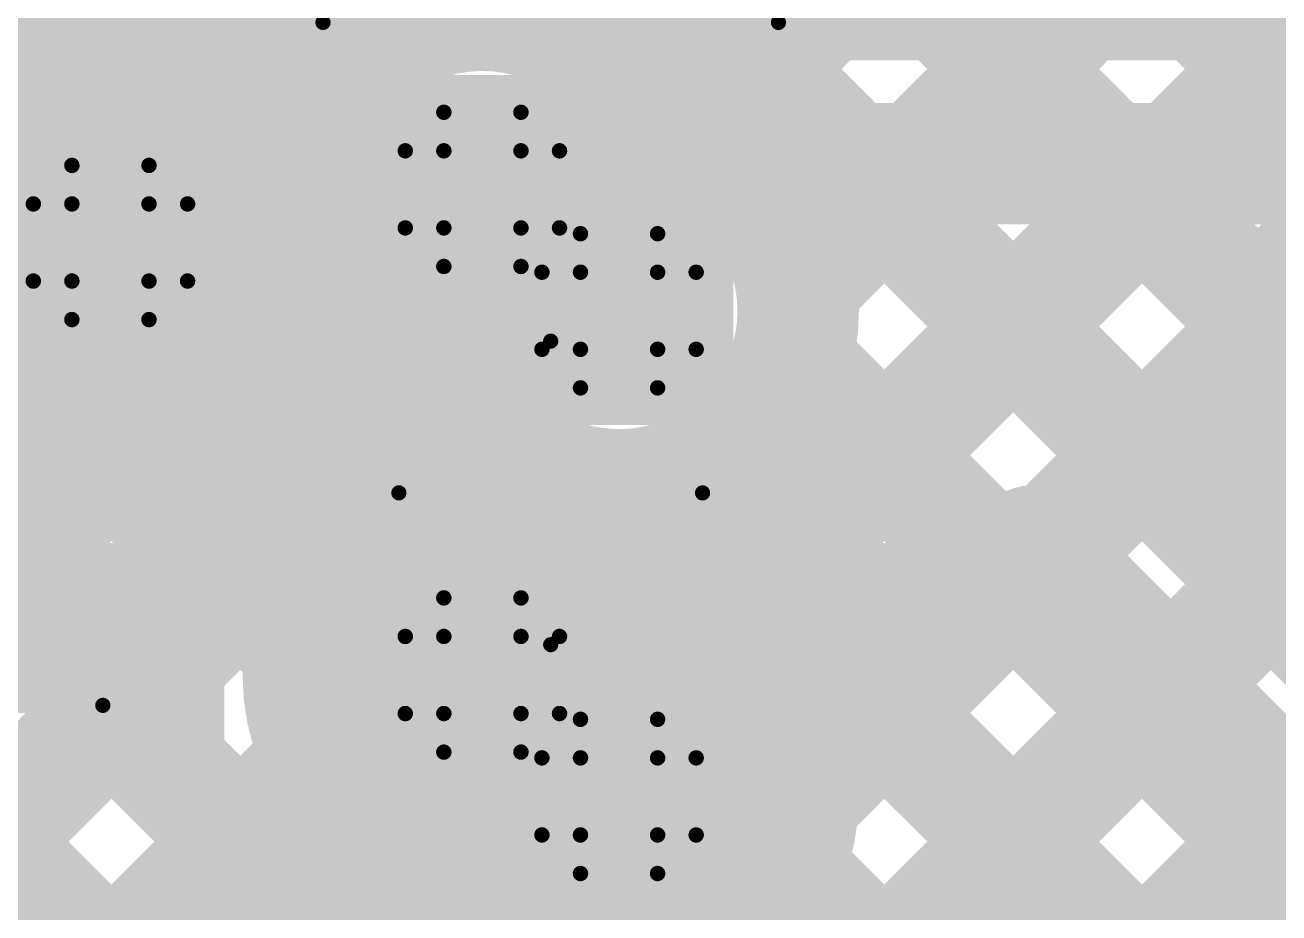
# Model space of a CAD drawing. Header units: millimetres. Extents: x 13 to 259, y -2 to 326.
# Drawn here: x 112.994 to 117.123, y 128.741 to 131.666 of the extents above; entities that cross this region are included whole.
import ezdxf

# ---------------------------------------------------------------- set-up
doc = ezdxf.new("R2010")
doc.units = ezdxf.units.MM
for name, color, linetype in [('BottomLayer', 5, 'Continuous'), ('BottomSolder', 6, 'Continuous'), ('ConnectLayer', 7, 'Continuous'), ('DrillDrawing', 1, 'Continuous'), ('Mechanical14', 56, 'Continuous'), ('Mechanical15', 56, 'Continuous'), ('MidLayer1', 16, 'Continuous'), ('MidLayer2', 76, 'Continuous'), ('MidLayer3', 90, 'Continuous'), ('MidLayer4', 156, 'Continuous'), ('MidLayer5', 130, 'Continuous'), ('MidLayer6', 216, 'Continuous'), ('MultiLayer', 9, 'Continuous'), ('TopLayer', 1, 'Continuous'), ('TopOverlay', 2, 'Continuous'), ('TopPaste', 8, 'Continuous'), ('TopSolder', 216, 'Continuous')]:
    doc.layers.add(name, color=color, linetype=linetype)

# ---------------------------------------------------------------- blocks, each defined once
blk = doc.blocks.new('INDC1608X95N_86')
at = {"layer": 'Mechanical14', "const_width": 0.1}
for points in [[(-0.8749, -0.475), (-0.8749, 0.475)], [(0.8751, 0.475), (-0.8749, 0.475)], [(0.8751, -0.475), (0.8751, 0.475)], [(0.8751, -0.475), (-0.8749, -0.475)]]:
    blk.add_lwpolyline(points, dxfattribs=at)
at = {"layer": 'Mechanical14', "const_width": 0.05}
for points in [[(-0.8999, 0.475, 1), (-0.8499, 0.475, 1)], [(-0.8999, 0.475, 1), (-0.8499, 0.475, 1)], [(0.8501, 0.475, 1), (0.9001, 0.475, 1)], [(0.8501, 0.475, 1), (0.9001, 0.475, 1)], [(-0.8999, -0.475, 1), (-0.8499, -0.475, 1)], [(-0.8999, -0.475, 1), (-0.8499, -0.475, 1)], [(0.8501, -0.475, 1), (0.9001, -0.475, 1)], [(0.8501, -0.475, 1), (0.9001, -0.475, 1)]]:
    blk.add_lwpolyline(points, format="xyb", close=True, dxfattribs=at)
at = {"layer": 'Mechanical15', "const_width": 0.05}
for points in [[(-1.55, -0.75), (-1.55, 0.75)], [(1.55, 0.75), (-1.55, 0.75)], [(1.55, -0.75), (1.55, 0.75)], [(0, -0.5), (0, 0.5)], [(0.5, 0), (-0.5, 0)], [(1.55, -0.75), (-1.55, -0.75)]]:
    blk.add_lwpolyline(points, dxfattribs=at)
at = {"layer": 'Mechanical15', "const_width": 0.025}
for points in [[(-1.5625, 0.75, 1), (-1.5375, 0.75, 1)], [(-1.5625, 0.75, 1), (-1.5375, 0.75, 1)], [(1.5375, 0.75, 1), (1.5625, 0.75, 1)], [(1.5375, 0.75, 1), (1.5625, 0.75, 1)], [(-0.0125, 0.5, 1), (0.0125, 0.5, 1)], [(-0.5125, 0, 1), (-0.4875, 0, 1)], [(0.4875, 0, 1), (0.5125, 0, 1)], [(-0.0125, -0.5, 1), (0.0125, -0.5, 1)], [(-1.5625, -0.75, 1), (-1.5375, -0.75, 1)], [(-1.5625, -0.75, 1), (-1.5375, -0.75, 1)], [(1.5375, -0.75, 1), (1.5625, -0.75, 1)], [(1.5375, -0.75, 1), (1.5625, -0.75, 1)]]:
    blk.add_lwpolyline(points, format="xyb", close=True, dxfattribs=at)
at = {"layer": 'TopLayer'}
for points in [[(-0.325, -0.5), (-0.325, 0.5), (-1.275, -0.5), (-1.275, 0.5)], [(1.275, -0.5), (1.275, 0.5), (0.325, -0.5), (0.325, 0.5)]]:
    blk.add_solid(points, dxfattribs=at)
at = {"layer": 'TopPaste'}
for points in [[(-0.325, -0.5), (-0.325, 0.5), (-1.275, -0.5), (-1.275, 0.5)], [(1.275, -0.5), (1.275, 0.5), (0.325, -0.5), (0.325, 0.5)]]:
    blk.add_solid(points, dxfattribs=at)
at = {"layer": 'TopSolder'}
for points in [[(-0.2234, -0.6016), (-0.2234, 0.6016), (-1.3766, -0.6016), (-1.3766, 0.6016)], [(1.3766, -0.6016), (1.3766, 0.6016), (0.2234, -0.6016), (0.2234, 0.6016)]]:
    blk.add_solid(points, dxfattribs=at)
blk = doc.blocks.new('CAPC3216X180N_122')
at = {"layer": 'Mechanical14', "const_width": 0.1}
for points in [[(-1.6, 0.8), (1.6, 0.8)], [(-1.6, 0.8), (-1.6, -0.8)], [(1.6, 0.8), (1.6, -0.8)], [(-1.6, -0.8), (1.6, -0.8)]]:
    blk.add_lwpolyline(points, dxfattribs=at)
at = {"layer": 'Mechanical14', "const_width": 0.05}
for points in [[(-1.625, 0.8, 1), (-1.575, 0.8, 1)], [(-1.625, 0.8, 1), (-1.575, 0.8, 1)], [(1.575, 0.8, 1), (1.625, 0.8, 1)], [(1.575, 0.8, 1), (1.625, 0.8, 1)], [(-1.625, -0.8, 1), (-1.575, -0.8, 1)], [(-1.625, -0.8, 1), (-1.575, -0.8, 1)], [(1.575, -0.8, 1), (1.625, -0.8, 1)], [(1.575, -0.8, 1), (1.625, -0.8, 1)]]:
    blk.add_lwpolyline(points, format="xyb", close=True, dxfattribs=at)
at = {"layer": 'Mechanical15', "const_width": 0.05}
for points in [[(-2.325, 1.15), (2.325, 1.15)], [(-2.325, 1.15), (-2.325, -1.15)], [(2.325, 1.15), (2.325, -1.15)], [(0, 0.5), (0, -0.5)], [(-0.5, 0), (0.5, 0)], [(-2.325, -1.15), (2.325, -1.15)]]:
    blk.add_lwpolyline(points, dxfattribs=at)
at = {"layer": 'Mechanical15'}
for points, const_width in [([(-2.3375, 1.15, 1), (-2.3125, 1.15, 1)], 0.025), ([(-2.3375, 1.15, 1), (-2.3125, 1.15, 1)], 0.025), ([(2.3125, 1.15, 1), (2.3375, 1.15, 1)], 0.025), ([(2.3125, 1.15, 1), (2.3375, 1.15, 1)], 0.025), ([(-0.0125, 0.5, 1), (0.0125, 0.5, 1)], 0.025), ([(0.35, 0, 1), (-0.35, 0, 1)], 0.05), ([(-0.5125, 0, 1), (-0.4875, 0, 1)], 0.025), ([(-0.3625, 0, 1), (-0.3375, 0, 1)], 0.025), ([(0.3375, 0, 1), (0.3625, 0, 1)], 0.025), ([(0.4875, 0, 1), (0.5125, 0, 1)], 0.025), ([(-0.0125, -0.5, 1), (0.0125, -0.5, 1)], 0.025), ([(-2.3375, -1.15, 1), (-2.3125, -1.15, 1)], 0.025), ([(-2.3375, -1.15, 1), (-2.3125, -1.15, 1)], 0.025), ([(2.3125, -1.15, 1), (2.3375, -1.15, 1)], 0.025), ([(2.3125, -1.15, 1), (2.3375, -1.15, 1)], 0.025)]:
    blk.add_lwpolyline(points, format="xyb", close=True, dxfattribs=dict(at, const_width=const_width))
at = {"layer": 'TopLayer'}
for points in [[(-0.925, -0.9), (-0.925, 0.9), (-2.075, -0.9), (-2.075, 0.9)], [(2.075, -0.9), (2.075, 0.9), (0.925, -0.9), (0.925, 0.9)]]:
    blk.add_solid(points, dxfattribs=at)
at = {"layer": 'TopOverlay', "const_width": 0.2}
for points in [[(-0.55, 0.8), (0.55, 0.8)], [(-0.55, -0.8), (0.55, -0.8)]]:
    blk.add_lwpolyline(points, dxfattribs=at)
at = {"layer": 'TopOverlay', "const_width": 0.1}
for points in [[(-0.6, 0.8, 1), (-0.5, 0.8, 1)], [(0.5, 0.8, 1), (0.6, 0.8, 1)], [(-0.6, -0.8, 1), (-0.5, -0.8, 1)], [(0.5, -0.8, 1), (0.6, -0.8, 1)]]:
    blk.add_lwpolyline(points, format="xyb", close=True, dxfattribs=at)
at = {"layer": 'TopPaste'}
for points in [[(-0.925, -0.9), (-0.925, 0.9), (-2.075, -0.9), (-2.075, 0.9)], [(2.075, -0.9), (2.075, 0.9), (0.925, -0.9), (0.925, 0.9)]]:
    blk.add_solid(points, dxfattribs=at)
at = {"layer": 'TopSolder'}
for points in [[(-0.8234, -1.0016), (-0.8234, 1.0016), (-2.1766, -1.0016), (-2.1766, 1.0016)], [(2.1766, -1.0016), (2.1766, 1.0016), (0.8234, -1.0016), (0.8234, 1.0016)]]:
    blk.add_solid(points, dxfattribs=at)

msp = doc.modelspace()

# ---------------------------------------------------------------- linework, layer by layer
at = {"layer": 'BottomLayer', "const_width": 0.25}
for points in [[(114.375, 131.125, 1), (114.625, 131.125, 1)], [(113.15, 130.95, 1), (113.4, 130.95, 1)], [(114.825, 130.725, 1), (115.075, 130.725, 1)], [(114.375, 129.525, 1), (114.625, 129.525, 1)], [(114.825, 129.125, 1), (115.075, 129.125, 1)]]:
    msp.add_lwpolyline(points, format="xyb", close=True, dxfattribs=at)
at = {"layer": 'BottomSolder', "const_width": 0.3516}
for points in [[(114.7742, 130.725, 1), (115.1258, 130.725, 1)], [(114.7742, 129.125, 1), (115.1258, 129.125, 1)]]:
    msp.add_lwpolyline(points, format="xyb", close=True, dxfattribs=at)
at = {"layer": 'ConnectLayer', "const_width": 0.4}
for points in [[(108.0156, 136.36), (112.94, 131.4356)], [(108.8642, 136.36), (113.9337, 131.2905)], [(109.7127, 136.36), (114.3718, 131.7009)], [(110.5612, 136.36), (116.2481, 130.6731)], [(111.4098, 136.36), (116.6724, 131.0974)], [(112.2583, 136.36), (117.0967, 131.5216)], [(112.6699, 131.3375), (117.6924, 136.36)], [(113.6139, 131.433), (118.5409, 136.36)], [(114.707, 131.6775), (119.3895, 136.36)], [(115.1559, 131.2779), (120.238, 136.36)], [(115.5342, 130.8077), (121.0865, 136.36)], [(114.707, 131.6775), (118.1104, 135.0809)], [(115.2231, 129.648), (120.5003, 134.9252)], [(116.1215, 128.0009), (121.3924, 133.2718)], [(115.4951, 133.1232), (121.232, 127.3863)], [(115.1559, 131.2779), (116.9029, 133.0249)], [(115.54, 129.1164), (119.2429, 132.8194)], [(115.875, 130.3), (118.2865, 132.7115)], [(115.875, 130.3), (118.2865, 132.7115)], [(115.1337, 132.636), (121.0598, 126.71)], [(109.2531, 132.577), (114.0185, 127.8116)], [(115.5342, 130.8077), (117.3017, 132.5752)], [(115.7128, 128.4407), (119.8079, 132.5359)], [(112.0904, 132.2853), (112.94, 131.4356)], [(114.6646, 132.2566), (118.3866, 128.5347)], [(117.025, 130.6863), (118.4137, 132.075)], [(117.025, 130.6015), (118.4986, 132.075)], [(112.3256, 132.05), (112.94, 131.4356)], [(113.6139, 131.433), (114.2234, 132.0425)], [(113.6139, 131.433), (114.2234, 132.0425)], [(114.707, 131.6775), (115.0795, 132.05)], [(114.8712, 132.05), (120.2212, 126.7)], [(115.1559, 131.2779), (115.928, 132.05)], [(115.2231, 129.648), (117.6251, 132.05)], [(115.5342, 130.8077), (116.7765, 132.05)], [(115.54, 129.1164), (118.4736, 132.05)], [(115.7197, 132.05), (121.0598, 126.71)], [(116.5683, 132.05), (118.0746, 130.5436)], [(114.078, 131.9946), (114.3718, 131.7009)], [(114.0781, 131.9946), (114.3718, 131.7009)], [(112.6699, 131.3375), (113.2351, 131.9027)], [(112.6699, 131.3375), (113.2351, 131.9027)], [(113.326, 131.8982), (113.9337, 131.2905)], [(113.326, 131.8982), (113.9337, 131.2904)], [(110.43, 131.4), (113.3165, 128.5136)], [(115.2231, 129.648), (116.785, 131.21)], [(115.2994, 131.21), (127.6264, 131.21)], [(115.2994, 131.21), (115.3672, 131.1422)], [(115.5342, 130.8077), (115.9365, 131.21)], [(115.54, 129.1164), (117.6336, 131.21)], [(115.7112, 131.21), (118.3866, 128.5347)], [(115.7128, 128.4407), (118.4821, 131.21)], [(116.1215, 128.0009), (119.3306, 131.21)], [(116.5598, 131.21), (121.0598, 126.71)], [(113.8509, 130.8214), (113.9475, 130.9181)], [(113.8509, 130.8214), (113.9475, 130.9181)], [(113.8509, 130.8214), (113.9475, 130.9181)], [(115.1932, 127.9211), (118.1196, 130.8475)], [(117.1482, 129.8761), (118.1196, 130.8475)], [(117.0542, 130.7155), (121.0598, 126.71)], [(117.025, 129.9993), (117.025, 130.6863)], [(113.7607, 130.615), (114.2968, 130.0789)], [(113.7607, 130.615), (114.2968, 130.0789)], [(113.7607, 130.615), (114.0756, 130.3)], [(115.5156, 130.5571), (118.0707, 128.002)], [(115.5156, 130.5571), (119.1623, 126.9104)], [(115.5156, 130.5571), (115.7727, 130.3)], [(115.5156, 130.5571), (118.0707, 128.002)], [(109.9484, 126.0704), (114.3971, 130.5192)], [(112.3739, 128.4959), (114.3971, 130.5191)], [(113.6944, 130.535), (114.3057, 130.535)], [(113.8406, 130.535), (114.2968, 130.0789)], [(114.178, 130.3), (114.3971, 130.5192)], [(114.3057, 130.535), (114.5329, 130.3078)], [(109.968, 126.09), (114.3593, 130.4813)], [(109.8014, 126.7719), (113.4036, 130.3742)], [(109.8014, 126.7719), (113.4037, 130.3742)], [(109.8014, 126.7719), (113.4036, 130.3742)], [(113.1547, 130.3724), (113.9163, 129.6108)], [(113.1547, 130.3724), (113.9163, 129.6108)], [(113.1547, 130.3724), (113.2271, 130.3)], [(113.1547, 130.3724), (113.9163, 129.6108)], [(113.3295, 130.3), (113.4036, 130.3742)], [(112.3121, 130.3665), (114.2991, 128.3795)], [(112.3121, 130.3665), (114.2991, 128.3795)], [(111.1, 130.3), (114.5408, 130.3)], [(115.3593, 130.3), (115.875, 130.3)], [(112.394, 130.2846), (114.2991, 128.3795)], [(114.774, 130.0475), (114.8673, 130.1408)], [(114.774, 130.0475), (114.8673, 130.1408)], [(114.7741, 130.0475), (114.8674, 130.1408)], [(114.8207, 126.7), (118.2811, 130.1605)], [(115.0756, 130.1485), (118.5877, 126.6365)], [(115.0756, 130.1485), (118.5241, 126.7)], [(115.0756, 130.1485), (118.5877, 126.6365)], [(117.025, 129.9993), (118.4737, 128.5507)], [(114.8398, 128.4163), (116.3421, 129.9185)], [(116.3106, 129.95), (118.0918, 128.1688)], [(111.9245, 129.9055), (113.9689, 127.8611)], [(116.2022, 129.8704), (118.0707, 128.0019)], [(111.1, 129.76), (114.5408, 129.76)], [(112.07, 129.76), (113.3165, 128.5136)], [(112.3739, 128.4959), (113.638, 129.76)], [(112.9186, 129.76), (114.2991, 128.3795)], [(113.2405, 128.514), (114.4865, 129.76)], [(113.7671, 129.76), (115.1848, 128.3423)], [(113.7893, 128.2142), (115.3356, 129.7605)], [(114.611, 129.7646), (118.945, 125.4306)], [(115.3593, 129.76), (115.875, 129.76)], [(115.4641, 129.76), (118.5877, 126.6365)], [(115.7128, 128.4407), (116.7664, 129.4943)], [(115.7128, 128.4407), (116.7664, 129.4943)], [(111.5873, 126.8608), (113.9775, 129.251)], [(111.5873, 126.8608), (113.9775, 129.251)], [(113.2405, 128.514), (113.9775, 129.251)], [(116.1215, 128.0008), (117.1906, 129.07)], [(115.4895, 128.8861), (123.5362, 120.8395)], [(115.4895, 128.8861), (117.6756, 126.7)], [(115.4895, 128.8861), (123.5362, 120.8395)], [(112.2831, 126.708), (114.427, 128.852)], [(112.2831, 126.708), (114.427, 128.852)], [(113.7893, 128.2142), (114.427, 128.852)]]:
    msp.add_lwpolyline(points, dxfattribs=at)
for points in [[(114.3879, 130.5458, -1.756022), (115.0622, 131.3043)], [(114.3879, 130.5458, -1.756022), (115.0622, 131.3043)], [(114.3879, 130.5458, -1.756022), (115.0622, 131.3043)], [(112.75, 131.2192, -0.787291), (113.865, 130.95)], [(112.75, 131.2192, -0.787291), (113.865, 130.95)], [(112.75, 131.2192, -0.787291), (113.865, 130.95)], [(115.0622, 131.3043, -0.359263), (115.54, 130.725)], [(115.0622, 131.3043, -0.359263), (115.54, 130.725)], [(115.0622, 131.3043, -0.359263), (115.54, 130.725)], [(115.3672, 131.1422, -0.198912), (115.54, 130.725)], [(115.3672, 131.1422, -0.198912), (115.54, 130.725)], [(113.865, 130.95, -0.787291), (112.75, 130.6808)], [(113.865, 130.95, -0.787291), (112.75, 130.6808)], [(113.865, 130.95, -0.787291), (112.75, 130.6808)], [(115.54, 130.725, -0.856448), (114.3879, 130.5458)], [(115.54, 130.725, -0.856448), (114.3879, 130.5458)], [(115.54, 130.725, -0.668179), (114.5329, 130.3078)], [(115.54, 130.725, -0.668179), (114.5329, 130.3078)], [(115.54, 130.725, -0.203826), (115.3593, 130.3)], [(113.6922, 130.5328, -0.508714), (112.75, 130.6808)], [(113.6922, 130.5328, -0.508714), (112.75, 130.6808)], [(114.5408, 130.3, -0.124537), (114.3879, 130.5458)], [(114.3879, 128.9458, -1.756022), (115.0622, 129.7043)], [(114.3879, 128.9458, -1.756022), (115.0622, 129.7043)], [(114.3879, 128.9458, -1.756022), (115.0622, 129.7043)], [(114.95, 129.9477, -0.218377), (114.5408, 129.76)], [(114.95, 129.9477, -0.218377), (114.5408, 129.76)], [(115.3593, 129.76, -0.218377), (114.95, 129.9477)], [(115.3593, 129.76, -0.218377), (114.95, 129.9477)], [(116.2578, 129.9191, -0.199574), (115.875, 129.76)], [(116.2569, 129.9182, -0.198912), (115.875, 129.76)], [(115.0622, 129.7043, -0.359263), (115.54, 129.125)], [(115.0622, 129.7043, -0.359263), (115.54, 129.125)], [(115.0622, 129.7043, -0.359263), (115.54, 129.125)], [(115.54, 129.125, -0.856448), (114.3879, 128.9458)], [(115.54, 129.125, -0.856448), (114.3879, 128.9458)], [(115.54, 129.125, -0.856448), (114.3879, 128.9458)]]:
    msp.add_lwpolyline(points, format="xyb", dxfattribs=at)
at = {"layer": 'ConnectLayer', "const_width": 0.2}
for points in [[(114.2718, 131.7009, 1), (114.4718, 131.7009, 1)], [(114.2718, 131.7009, 1), (114.4718, 131.7009, 1)], [(114.2718, 131.7009, 1), (114.4718, 131.7009, 1)], [(114.607, 131.6775, 1), (114.807, 131.6775, 1)], [(114.607, 131.6775, 1), (114.807, 131.6775, 1)], [(114.607, 131.6775, 1), (114.807, 131.6775, 1)], [(116.9967, 131.5216, 1), (117.1967, 131.5216, 1)], [(112.84, 131.4356, 1), (113.04, 131.4356, 1)], [(112.84, 131.4356, 1), (113.04, 131.4356, 1)], [(112.84, 131.4356, 1), (113.04, 131.4356, 1)], [(113.5139, 131.433, 1), (113.7139, 131.433, 1)], [(113.5139, 131.433, 1), (113.7139, 131.433, 1)], [(113.5139, 131.433, 1), (113.7139, 131.433, 1)], [(113.8337, 131.2905, 1), (114.0337, 131.2905, 1)], [(113.8337, 131.2905, 1), (114.0337, 131.2905, 1)], [(113.8337, 131.2904, 1), (114.0337, 131.2904, 1)], [(114.9622, 131.3043, 1), (115.1622, 131.3043, 1)], [(114.9622, 131.3043, 1), (115.1622, 131.3043, 1)], [(114.9622, 131.3043, 1), (115.1622, 131.3043, 1)], [(114.9622, 131.3043, 1), (115.1622, 131.3043, 1)], [(114.9622, 131.3043, 1), (115.1622, 131.3043, 1)], [(114.9622, 131.3043, 1), (115.1622, 131.3043, 1)], [(115.0559, 131.2779, 1), (115.2559, 131.2779, 1)], [(115.0559, 131.2779, 1), (115.2559, 131.2779, 1)], [(115.0559, 131.2779, 1), (115.2559, 131.2779, 1)], [(115.1994, 131.21, 1), (115.3994, 131.21, 1)], [(115.1994, 131.21, 1), (115.3994, 131.21, 1)], [(115.6112, 131.21, 1), (115.8112, 131.21, 1)], [(115.8365, 131.21, 1), (116.0365, 131.21, 1)], [(116.4598, 131.21, 1), (116.6598, 131.21, 1)], [(116.685, 131.21, 1), (116.885, 131.21, 1)], [(115.2672, 131.1422, 1), (115.4672, 131.1422, 1)], [(115.2672, 131.1422, 1), (115.4672, 131.1422, 1)], [(115.2672, 131.1422, 1), (115.4672, 131.1422, 1)], [(116.5724, 131.0974, 1), (116.7724, 131.0974, 1)], [(113.765, 130.95, 1), (113.965, 130.95, 1)], [(113.765, 130.95, 1), (113.965, 130.95, 1)], [(113.765, 130.95, 1), (113.965, 130.95, 1)], [(113.765, 130.95, 1), (113.965, 130.95, 1)], [(113.765, 130.95, 1), (113.965, 130.95, 1)], [(113.765, 130.95, 1), (113.965, 130.95, 1)], [(113.8475, 130.9181, 1), (114.0475, 130.9181, 1)], [(113.8475, 130.9181, 1), (114.0475, 130.9181, 1)], [(113.8475, 130.9181, 1), (114.0475, 130.9181, 1)], [(113.7509, 130.8214, 1), (113.9509, 130.8214, 1)], [(113.7509, 130.8214, 1), (113.9509, 130.8214, 1)], [(113.7509, 130.8214, 1), (113.9509, 130.8214, 1)], [(115.4342, 130.8077, 1), (115.6342, 130.8077, 1)], [(115.4342, 130.8077, 1), (115.6342, 130.8077, 1)], [(115.4342, 130.8077, 1), (115.6342, 130.8077, 1)], [(115.4342, 130.8077, 1), (115.6342, 130.8077, 1)], [(115.44, 130.725, 1), (115.64, 130.725, 1)], [(115.44, 130.725, 1), (115.64, 130.725, 1)], [(115.44, 130.725, 1), (115.64, 130.725, 1)], [(115.44, 130.725, 1), (115.64, 130.725, 1)], [(115.44, 130.725, 1), (115.64, 130.725, 1)], [(115.44, 130.725, 1), (115.64, 130.725, 1)], [(115.44, 130.725, 1), (115.64, 130.725, 1)], [(115.44, 130.725, 1), (115.64, 130.725, 1)], [(115.44, 130.725, 1), (115.64, 130.725, 1)], [(115.44, 130.725, 1), (115.64, 130.725, 1)], [(116.9542, 130.7155, 1), (117.1542, 130.7155, 1)], [(116.1481, 130.6731, 1), (116.3481, 130.6731, 1)], [(116.925, 130.6863, 1), (117.125, 130.6863, 1)], [(116.925, 130.6863, 1), (117.125, 130.6863, 1)], [(113.6607, 130.615, 1), (113.8607, 130.615, 1)], [(113.6607, 130.615, 1), (113.8607, 130.615, 1)], [(113.6607, 130.615, 1), (113.8607, 130.615, 1)], [(116.925, 130.6015, 1), (117.125, 130.6015, 1)], [(114.2879, 130.5458, 1), (114.4879, 130.5458, 1)], [(114.2879, 130.5458, 1), (114.4879, 130.5458, 1)], [(114.2879, 130.5458, 1), (114.4879, 130.5458, 1)], [(114.2879, 130.5458, 1), (114.4879, 130.5458, 1)], [(114.2879, 130.5458, 1), (114.4879, 130.5458, 1)], [(114.2879, 130.5458, 1), (114.4879, 130.5458, 1)], [(115.4156, 130.5571, 1), (115.6156, 130.5571, 1)], [(115.4156, 130.5571, 1), (115.6156, 130.5571, 1)], [(115.4156, 130.5571, 1), (115.6156, 130.5571, 1)], [(115.4156, 130.5571, 1), (115.6156, 130.5571, 1)], [(113.5922, 130.5328, 1), (113.7922, 130.5328, 1)], [(113.5922, 130.5328, 1), (113.7922, 130.5328, 1)], [(113.5944, 130.535, 1), (113.7944, 130.535, 1)], [(113.7406, 130.535, 1), (113.9406, 130.535, 1)], [(114.2057, 130.535, 1), (114.4057, 130.535, 1)], [(114.2057, 130.535, 1), (114.4057, 130.535, 1)], [(114.2971, 130.5192, 1), (114.4971, 130.5192, 1)], [(114.2971, 130.5192, 1), (114.4971, 130.5192, 1)], [(114.2971, 130.5191, 1), (114.4971, 130.5191, 1)], [(114.2593, 130.4813, 1), (114.4593, 130.4813, 1)], [(113.0547, 130.3724, 1), (113.2547, 130.3724, 1)], [(113.0547, 130.3724, 1), (113.2547, 130.3724, 1)], [(113.0547, 130.3724, 1), (113.2547, 130.3724, 1)], [(113.0547, 130.3724, 1), (113.2547, 130.3724, 1)], [(113.3036, 130.3742, 1), (113.5036, 130.3742, 1)], [(113.3036, 130.3742, 1), (113.5036, 130.3742, 1)], [(113.3036, 130.3742, 1), (113.5036, 130.3742, 1)], [(113.3037, 130.3742, 1), (113.5037, 130.3742, 1)], [(113.1271, 130.3, 1), (113.3271, 130.3, 1)], [(113.2295, 130.3, 1), (113.4295, 130.3, 1)], [(113.9756, 130.3, 1), (114.1756, 130.3, 1)], [(114.078, 130.3, 1), (114.278, 130.3, 1)], [(114.4329, 130.3078, 1), (114.6329, 130.3078, 1)], [(114.4329, 130.3078, 1), (114.6329, 130.3078, 1)], [(114.4329, 130.3078, 1), (114.6329, 130.3078, 1)], [(114.4408, 130.3, 1), (114.6408, 130.3, 1)], [(114.4408, 130.3, 1), (114.6408, 130.3, 1)], [(115.2593, 130.3, 1), (115.4593, 130.3, 1)], [(115.2593, 130.3, 1), (115.4593, 130.3, 1)], [(115.6727, 130.3, 1), (115.8727, 130.3, 1)], [(115.775, 130.3, 1), (115.975, 130.3, 1)], [(115.775, 130.3, 1), (115.975, 130.3, 1)], [(115.775, 130.3, 1), (115.975, 130.3, 1)], [(114.7673, 130.1408, 1), (114.9673, 130.1408, 1)], [(114.7673, 130.1408, 1), (114.9673, 130.1408, 1)], [(114.7674, 130.1408, 1), (114.9674, 130.1408, 1)], [(114.9756, 130.1485, 1), (115.1756, 130.1485, 1)], [(114.9756, 130.1485, 1), (115.1756, 130.1485, 1)], [(114.9756, 130.1485, 1), (115.1756, 130.1485, 1)], [(114.1968, 130.0789, 1), (114.3968, 130.0789, 1)], [(114.1968, 130.0789, 1), (114.3968, 130.0789, 1)], [(114.1968, 130.0789, 1), (114.3968, 130.0789, 1)], [(114.674, 130.0475, 1), (114.874, 130.0475, 1)], [(114.674, 130.0475, 1), (114.874, 130.0475, 1)], [(114.6741, 130.0475, 1), (114.8741, 130.0475, 1)], [(116.925, 129.9993, 1), (117.125, 129.9993, 1)], [(116.925, 129.9993, 1), (117.125, 129.9993, 1)], [(114.85, 129.9477, 1), (115.05, 129.9477, 1)], [(114.85, 129.9477, 1), (115.05, 129.9477, 1)], [(114.85, 129.9477, 1), (115.05, 129.9477, 1)], [(114.85, 129.9477, 1), (115.05, 129.9477, 1)], [(116.1569, 129.9182, 1), (116.3569, 129.9182, 1)], [(116.1578, 129.9191, 1), (116.3578, 129.9191, 1)], [(116.2106, 129.95, 1), (116.4106, 129.95, 1)], [(116.2421, 129.9185, 1), (116.4421, 129.9185, 1)], [(117.0482, 129.8761, 1), (117.2482, 129.8761, 1)], [(116.1022, 129.8704, 1), (116.3022, 129.8704, 1)], [(112.8186, 129.76, 1), (113.0186, 129.76, 1)], [(113.538, 129.76, 1), (113.738, 129.76, 1)], [(113.6671, 129.76, 1), (113.8671, 129.76, 1)], [(114.3865, 129.76, 1), (114.5865, 129.76, 1)], [(114.4408, 129.76, 1), (114.6408, 129.76, 1)], [(114.4408, 129.76, 1), (114.6408, 129.76, 1)], [(114.4408, 129.76, 1), (114.6408, 129.76, 1)], [(114.511, 129.7646, 1), (114.711, 129.7646, 1)], [(115.2356, 129.7605, 1), (115.4356, 129.7605, 1)], [(115.2593, 129.76, 1), (115.4593, 129.76, 1)], [(115.2593, 129.76, 1), (115.4593, 129.76, 1)], [(115.2593, 129.76, 1), (115.4593, 129.76, 1)], [(115.3641, 129.76, 1), (115.5641, 129.76, 1)], [(115.775, 129.76, 1), (115.975, 129.76, 1)], [(115.775, 129.76, 1), (115.975, 129.76, 1)], [(115.775, 129.76, 1), (115.975, 129.76, 1)], [(114.9622, 129.7043, 1), (115.1622, 129.7043, 1)], [(114.9622, 129.7043, 1), (115.1622, 129.7043, 1)], [(114.9622, 129.7043, 1), (115.1622, 129.7043, 1)], [(114.9622, 129.7043, 1), (115.1622, 129.7043, 1)], [(114.9622, 129.7043, 1), (115.1622, 129.7043, 1)], [(114.9622, 129.7043, 1), (115.1622, 129.7043, 1)], [(115.1231, 129.648, 1), (115.3231, 129.648, 1)], [(115.1231, 129.648, 1), (115.3231, 129.648, 1)], [(115.1231, 129.648, 1), (115.3231, 129.648, 1)], [(113.8163, 129.6108, 1), (114.0163, 129.6108, 1)], [(113.8163, 129.6108, 1), (114.0163, 129.6108, 1)], [(113.8163, 129.6108, 1), (114.0163, 129.6108, 1)], [(116.6664, 129.4943, 1), (116.8664, 129.4943, 1)], [(116.6664, 129.4943, 1), (116.8664, 129.4943, 1)], [(113.8775, 129.251, 1), (114.0775, 129.251, 1)], [(113.8775, 129.251, 1), (114.0775, 129.251, 1)], [(113.8775, 129.251, 1), (114.0775, 129.251, 1)], [(115.44, 129.125, 1), (115.64, 129.125, 1)], [(115.44, 129.125, 1), (115.64, 129.125, 1)], [(115.44, 129.125, 1), (115.64, 129.125, 1)], [(115.44, 129.125, 1), (115.64, 129.125, 1)], [(115.44, 129.125, 1), (115.64, 129.125, 1)], [(115.44, 129.125, 1), (115.64, 129.125, 1)], [(115.44, 129.1164, 1), (115.64, 129.1164, 1)], [(115.44, 129.1164, 1), (115.64, 129.1164, 1)], [(115.44, 129.1164, 1), (115.64, 129.1164, 1)], [(117.0906, 129.07, 1), (117.2906, 129.07, 1)], [(114.2879, 128.9458, 1), (114.4879, 128.9458, 1)], [(114.2879, 128.9458, 1), (114.4879, 128.9458, 1)], [(114.2879, 128.9458, 1), (114.4879, 128.9458, 1)], [(114.2879, 128.9458, 1), (114.4879, 128.9458, 1)], [(114.2879, 128.9458, 1), (114.4879, 128.9458, 1)], [(114.2879, 128.9458, 1), (114.4879, 128.9458, 1)], [(115.3895, 128.8861, 1), (115.5895, 128.8861, 1)], [(115.3895, 128.8861, 1), (115.5895, 128.8861, 1)], [(115.3895, 128.8861, 1), (115.5895, 128.8861, 1)], [(114.327, 128.852, 1), (114.527, 128.852, 1)], [(114.327, 128.852, 1), (114.527, 128.852, 1)], [(114.327, 128.852, 1), (114.527, 128.852, 1)]]:
    msp.add_lwpolyline(points, format="xyb", close=True, dxfattribs=at)
at = {"layer": 'DrillDrawing', "const_width": 0.0508}
for points in [[(114.373, 131.252), (114.373, 131.379)], [(114.373, 131.379), (114.627, 131.379)], [(114.627, 131.252), (114.627, 131.379)], [(114.246, 130.998), (114.246, 131.252)], [(114.246, 131.252), (114.373, 131.252)], [(114.627, 131.252), (114.754, 131.252)], [(114.754, 130.998), (114.754, 131.252)], [(113.148, 131.077), (113.148, 131.204)], [(113.148, 131.204), (113.402, 131.204)], [(113.402, 131.077), (113.402, 131.204)], [(113.021, 130.823), (113.021, 131.077)], [(113.021, 131.077), (113.148, 131.077)], [(113.402, 131.077), (113.529, 131.077)], [(113.529, 130.823), (113.529, 131.077)], [(114.246, 130.998), (114.373, 130.998)], [(114.373, 130.871), (114.373, 130.998)], [(114.627, 130.998), (114.754, 130.998)], [(114.627, 130.871), (114.627, 130.998)], [(114.823, 130.852), (114.823, 130.979)], [(114.823, 130.979), (115.077, 130.979)], [(115.077, 130.852), (115.077, 130.979)], [(114.373, 130.871), (114.627, 130.871)], [(114.696, 130.598), (114.696, 130.852)], [(114.696, 130.852), (114.823, 130.852)], [(115.077, 130.852), (115.204, 130.852)], [(115.204, 130.598), (115.204, 130.852)], [(113.021, 130.823), (113.148, 130.823)], [(113.148, 130.696), (113.148, 130.823)], [(113.402, 130.823), (113.529, 130.823)], [(113.402, 130.696), (113.402, 130.823)], [(113.148, 130.696), (113.402, 130.696)], [(114.696, 130.598), (114.823, 130.598)], [(114.823, 130.471), (114.823, 130.598)], [(115.077, 130.598), (115.204, 130.598)], [(115.077, 130.471), (115.077, 130.598)], [(114.823, 130.471), (115.077, 130.471)], [(114.373, 129.652), (114.373, 129.779)], [(114.373, 129.779), (114.627, 129.779)], [(114.627, 129.652), (114.627, 129.779)], [(114.246, 129.398), (114.246, 129.652)], [(114.246, 129.652), (114.373, 129.652)], [(114.627, 129.652), (114.754, 129.652)], [(114.754, 129.398), (114.754, 129.652)], [(114.246, 129.398), (114.373, 129.398)], [(114.373, 129.271), (114.373, 129.398)], [(114.627, 129.398), (114.754, 129.398)], [(114.627, 129.271), (114.627, 129.398)], [(114.823, 129.252), (114.823, 129.379)], [(114.823, 129.379), (115.077, 129.379)], [(115.077, 129.252), (115.077, 129.379)], [(114.373, 129.271), (114.627, 129.271)], [(114.696, 128.998), (114.696, 129.252)], [(114.696, 129.252), (114.823, 129.252)], [(115.077, 129.252), (115.204, 129.252)], [(115.204, 128.998), (115.204, 129.252)], [(114.696, 128.998), (114.823, 128.998)], [(114.823, 128.871), (114.823, 128.998)], [(115.077, 128.998), (115.204, 128.998)], [(115.077, 128.871), (115.077, 128.998)], [(114.823, 128.871), (115.077, 128.871)]]:
    msp.add_lwpolyline(points, dxfattribs=at)
at = {"layer": 'DrillDrawing', "const_width": 0.0254}
for points in [[(114.3603, 131.379, 1), (114.3857, 131.379, 1)], [(114.3603, 131.379, 1), (114.3857, 131.379, 1)], [(114.6143, 131.379, 1), (114.6397, 131.379, 1)], [(114.6143, 131.379, 1), (114.6397, 131.379, 1)], [(114.2333, 131.252, 1), (114.2587, 131.252, 1)], [(114.2333, 131.252, 1), (114.2587, 131.252, 1)], [(114.3603, 131.252, 1), (114.3857, 131.252, 1)], [(114.3603, 131.252, 1), (114.3857, 131.252, 1)], [(114.6143, 131.252, 1), (114.6397, 131.252, 1)], [(114.6143, 131.252, 1), (114.6397, 131.252, 1)], [(114.7413, 131.252, 1), (114.7667, 131.252, 1)], [(114.7413, 131.252, 1), (114.7667, 131.252, 1)], [(113.1353, 131.204, 1), (113.1607, 131.204, 1)], [(113.1353, 131.204, 1), (113.1607, 131.204, 1)], [(113.3893, 131.204, 1), (113.4147, 131.204, 1)], [(113.3893, 131.204, 1), (113.4147, 131.204, 1)], [(113.0083, 131.077, 1), (113.0337, 131.077, 1)], [(113.0083, 131.077, 1), (113.0337, 131.077, 1)], [(113.1353, 131.077, 1), (113.1607, 131.077, 1)], [(113.1353, 131.077, 1), (113.1607, 131.077, 1)], [(113.3893, 131.077, 1), (113.4147, 131.077, 1)], [(113.3893, 131.077, 1), (113.4147, 131.077, 1)], [(113.5163, 131.077, 1), (113.5417, 131.077, 1)], [(113.5163, 131.077, 1), (113.5417, 131.077, 1)], [(114.2333, 130.998, 1), (114.2587, 130.998, 1)], [(114.2333, 130.998, 1), (114.2587, 130.998, 1)], [(114.3603, 130.998, 1), (114.3857, 130.998, 1)], [(114.3603, 130.998, 1), (114.3857, 130.998, 1)], [(114.6143, 130.998, 1), (114.6397, 130.998, 1)], [(114.6143, 130.998, 1), (114.6397, 130.998, 1)], [(114.7413, 130.998, 1), (114.7667, 130.998, 1)], [(114.7413, 130.998, 1), (114.7667, 130.998, 1)], [(114.8103, 130.979, 1), (114.8357, 130.979, 1)], [(114.8103, 130.979, 1), (114.8357, 130.979, 1)], [(115.0643, 130.979, 1), (115.0897, 130.979, 1)], [(115.0643, 130.979, 1), (115.0897, 130.979, 1)], [(114.3603, 130.871, 1), (114.3857, 130.871, 1)], [(114.3603, 130.871, 1), (114.3857, 130.871, 1)], [(114.6143, 130.871, 1), (114.6397, 130.871, 1)], [(114.6143, 130.871, 1), (114.6397, 130.871, 1)], [(114.6833, 130.852, 1), (114.7087, 130.852, 1)], [(114.6833, 130.852, 1), (114.7087, 130.852, 1)], [(114.8103, 130.852, 1), (114.8357, 130.852, 1)], [(114.8103, 130.852, 1), (114.8357, 130.852, 1)], [(115.0643, 130.852, 1), (115.0897, 130.852, 1)], [(115.0643, 130.852, 1), (115.0897, 130.852, 1)], [(115.1913, 130.852, 1), (115.2167, 130.852, 1)], [(115.1913, 130.852, 1), (115.2167, 130.852, 1)], [(113.0083, 130.823, 1), (113.0337, 130.823, 1)], [(113.0083, 130.823, 1), (113.0337, 130.823, 1)], [(113.1353, 130.823, 1), (113.1607, 130.823, 1)], [(113.1353, 130.823, 1), (113.1607, 130.823, 1)], [(113.3893, 130.823, 1), (113.4147, 130.823, 1)], [(113.3893, 130.823, 1), (113.4147, 130.823, 1)], [(113.5163, 130.823, 1), (113.5417, 130.823, 1)], [(113.5163, 130.823, 1), (113.5417, 130.823, 1)], [(113.1353, 130.696, 1), (113.1607, 130.696, 1)], [(113.1353, 130.696, 1), (113.1607, 130.696, 1)], [(113.3893, 130.696, 1), (113.4147, 130.696, 1)], [(113.3893, 130.696, 1), (113.4147, 130.696, 1)], [(114.6833, 130.598, 1), (114.7087, 130.598, 1)], [(114.6833, 130.598, 1), (114.7087, 130.598, 1)], [(114.8103, 130.598, 1), (114.8357, 130.598, 1)], [(114.8103, 130.598, 1), (114.8357, 130.598, 1)], [(115.0643, 130.598, 1), (115.0897, 130.598, 1)], [(115.0643, 130.598, 1), (115.0897, 130.598, 1)], [(115.1913, 130.598, 1), (115.2167, 130.598, 1)], [(115.1913, 130.598, 1), (115.2167, 130.598, 1)], [(114.8103, 130.471, 1), (114.8357, 130.471, 1)], [(114.8103, 130.471, 1), (114.8357, 130.471, 1)], [(115.0643, 130.471, 1), (115.0897, 130.471, 1)], [(115.0643, 130.471, 1), (115.0897, 130.471, 1)], [(114.3603, 129.779, 1), (114.3857, 129.779, 1)], [(114.3603, 129.779, 1), (114.3857, 129.779, 1)], [(114.6143, 129.779, 1), (114.6397, 129.779, 1)], [(114.6143, 129.779, 1), (114.6397, 129.779, 1)], [(114.2333, 129.652, 1), (114.2587, 129.652, 1)], [(114.2333, 129.652, 1), (114.2587, 129.652, 1)], [(114.3603, 129.652, 1), (114.3857, 129.652, 1)], [(114.3603, 129.652, 1), (114.3857, 129.652, 1)], [(114.6143, 129.652, 1), (114.6397, 129.652, 1)], [(114.6143, 129.652, 1), (114.6397, 129.652, 1)], [(114.7413, 129.652, 1), (114.7667, 129.652, 1)], [(114.7413, 129.652, 1), (114.7667, 129.652, 1)], [(114.2333, 129.398, 1), (114.2587, 129.398, 1)], [(114.2333, 129.398, 1), (114.2587, 129.398, 1)], [(114.3603, 129.398, 1), (114.3857, 129.398, 1)], [(114.3603, 129.398, 1), (114.3857, 129.398, 1)], [(114.6143, 129.398, 1), (114.6397, 129.398, 1)], [(114.6143, 129.398, 1), (114.6397, 129.398, 1)], [(114.7413, 129.398, 1), (114.7667, 129.398, 1)], [(114.7413, 129.398, 1), (114.7667, 129.398, 1)], [(114.8103, 129.379, 1), (114.8357, 129.379, 1)], [(114.8103, 129.379, 1), (114.8357, 129.379, 1)], [(115.0643, 129.379, 1), (115.0897, 129.379, 1)], [(115.0643, 129.379, 1), (115.0897, 129.379, 1)], [(114.3603, 129.271, 1), (114.3857, 129.271, 1)], [(114.3603, 129.271, 1), (114.3857, 129.271, 1)], [(114.6143, 129.271, 1), (114.6397, 129.271, 1)], [(114.6143, 129.271, 1), (114.6397, 129.271, 1)], [(114.6833, 129.252, 1), (114.7087, 129.252, 1)], [(114.6833, 129.252, 1), (114.7087, 129.252, 1)], [(114.8103, 129.252, 1), (114.8357, 129.252, 1)], [(114.8103, 129.252, 1), (114.8357, 129.252, 1)], [(115.0643, 129.252, 1), (115.0897, 129.252, 1)], [(115.0643, 129.252, 1), (115.0897, 129.252, 1)], [(115.1913, 129.252, 1), (115.2167, 129.252, 1)], [(115.1913, 129.252, 1), (115.2167, 129.252, 1)], [(114.6833, 128.998, 1), (114.7087, 128.998, 1)], [(114.6833, 128.998, 1), (114.7087, 128.998, 1)], [(114.8103, 128.998, 1), (114.8357, 128.998, 1)], [(114.8103, 128.998, 1), (114.8357, 128.998, 1)], [(115.0643, 128.998, 1), (115.0897, 128.998, 1)], [(115.0643, 128.998, 1), (115.0897, 128.998, 1)], [(115.1913, 128.998, 1), (115.2167, 128.998, 1)], [(115.1913, 128.998, 1), (115.2167, 128.998, 1)], [(114.8103, 128.871, 1), (114.8357, 128.871, 1)], [(114.8103, 128.871, 1), (114.8357, 128.871, 1)], [(115.0643, 128.871, 1), (115.0897, 128.871, 1)], [(115.0643, 128.871, 1), (115.0897, 128.871, 1)]]:
    msp.add_lwpolyline(points, format="xyb", close=True, dxfattribs=at)
at = {"layer": 'MidLayer1', "const_width": 0.25}
for points in [[(114.375, 131.125, 1), (114.625, 131.125, 1)], [(113.15, 130.95, 1), (113.4, 130.95, 1)], [(114.825, 130.725, 1), (115.075, 130.725, 1)], [(114.375, 129.525, 1), (114.625, 129.525, 1)], [(114.825, 129.125, 1), (115.075, 129.125, 1)]]:
    msp.add_lwpolyline(points, format="xyb", close=True, dxfattribs=at)
at = {"layer": 'MidLayer2', "const_width": 0.25}
for points in [[(114.375, 131.125, 1), (114.625, 131.125, 1)], [(113.15, 130.95, 1), (113.4, 130.95, 1)], [(114.825, 130.725, 1), (115.075, 130.725, 1)], [(114.375, 129.525, 1), (114.625, 129.525, 1)], [(114.825, 129.125, 1), (115.075, 129.125, 1)]]:
    msp.add_lwpolyline(points, format="xyb", close=True, dxfattribs=at)
at = {"layer": 'MidLayer3'}
for points, const_width in [([(111.775, 131.75), (127.85, 131.75)], 0.4), ([(113.275, 130.95), (113.45, 131.125)], 0.5), ([(113.45, 131.125), (114.5, 131.125)], 0.5), ([(114.5, 131.125), (114.55, 131.125)], 0.5), ([(114.55, 131.125), (114.95, 130.725)], 0.5)]:
    msp.add_lwpolyline(points, dxfattribs=dict(at, const_width=const_width))
at = {"layer": 'MidLayer3', "const_width": 0.25}
for points in [[(113.325, 131.125, 1), (113.575, 131.125, 1)], [(113.325, 131.125, 1), (113.575, 131.125, 1)], [(114.375, 131.125, 1), (114.625, 131.125, 1)], [(114.375, 131.125, 1), (114.625, 131.125, 1)], [(114.375, 131.125, 1), (114.625, 131.125, 1)], [(114.425, 131.125, 1), (114.675, 131.125, 1)], [(114.425, 131.125, 1), (114.675, 131.125, 1)], [(113.15, 130.95, 1), (113.4, 130.95, 1)], [(113.15, 130.95, 1), (113.4, 130.95, 1)], [(114.825, 130.725, 1), (115.075, 130.725, 1)], [(114.825, 130.725, 1), (115.075, 130.725, 1)], [(114.375, 129.525, 1), (114.625, 129.525, 1)], [(114.825, 129.125, 1), (115.075, 129.125, 1)]]:
    msp.add_lwpolyline(points, format="xyb", close=True, dxfattribs=at)
at = {"layer": 'MidLayer4', "const_width": 0.25}
for points in [[(114.375, 131.125, 1), (114.625, 131.125, 1)], [(113.15, 130.95, 1), (113.4, 130.95, 1)], [(114.825, 130.725, 1), (115.075, 130.725, 1)], [(114.375, 129.525, 1), (114.625, 129.525, 1)], [(114.825, 129.125, 1), (115.075, 129.125, 1)]]:
    msp.add_lwpolyline(points, format="xyb", close=True, dxfattribs=at)
at = {"layer": 'MidLayer5', "const_width": 0.25}
for points in [[(114.375, 131.125, 1), (114.625, 131.125, 1)], [(113.15, 130.95, 1), (113.4, 130.95, 1)], [(114.825, 130.725, 1), (115.075, 130.725, 1)], [(114.375, 129.525, 1), (114.625, 129.525, 1)], [(114.825, 129.125, 1), (115.075, 129.125, 1)]]:
    msp.add_lwpolyline(points, format="xyb", close=True, dxfattribs=at)
at = {"layer": 'MidLayer6', "const_width": 0.25}
for points in [[(114.375, 131.125, 1), (114.625, 131.125, 1)], [(113.15, 130.95, 1), (113.4, 130.95, 1)], [(114.825, 130.725, 1), (115.075, 130.725, 1)], [(114.375, 129.525, 1), (114.625, 129.525, 1)], [(114.825, 129.125, 1), (115.075, 129.125, 1)]]:
    msp.add_lwpolyline(points, format="xyb", close=True, dxfattribs=at)
at = {"layer": 'MultiLayer', "const_width": 0.25}
for points in [[(114.375, 131.125, 1), (114.625, 131.125, 1)], [(113.15, 130.95, 1), (113.4, 130.95, 1)], [(114.825, 130.725, 1), (115.075, 130.725, 1)], [(114.375, 129.525, 1), (114.625, 129.525, 1)], [(114.825, 129.125, 1), (115.075, 129.125, 1)]]:
    msp.add_lwpolyline(points, format="xyb", close=True, dxfattribs=at)
at = {"layer": 'TopLayer', "const_width": 0.25}
for points in [[(114.375, 131.125, 1), (114.625, 131.125, 1)], [(113.15, 130.95, 1), (113.4, 130.95, 1)], [(114.825, 130.725, 1), (115.075, 130.725, 1)], [(114.375, 129.525, 1), (114.625, 129.525, 1)], [(114.825, 129.125, 1), (115.075, 129.125, 1)]]:
    msp.add_lwpolyline(points, format="xyb", close=True, dxfattribs=at)
at = {"layer": 'TopSolder', "const_width": 0.3516}
for points in [[(114.7742, 130.725, 1), (115.1258, 130.725, 1)], [(114.7742, 129.125, 1), (115.1258, 129.125, 1)]]:
    msp.add_lwpolyline(points, format="xyb", close=True, dxfattribs=at)

# ---------------------------------------------------------------- block references
for name, p, rotation in [('CAPC3216X180N_122', (112.75, 129.425), 90), ('INDC1608X95N_86', (114.725, 130.125), 270)]:
    msp.add_blockref(name, p, dxfattribs=dict(rotation=rotation))

doc.saveas('drawing.dxf')
